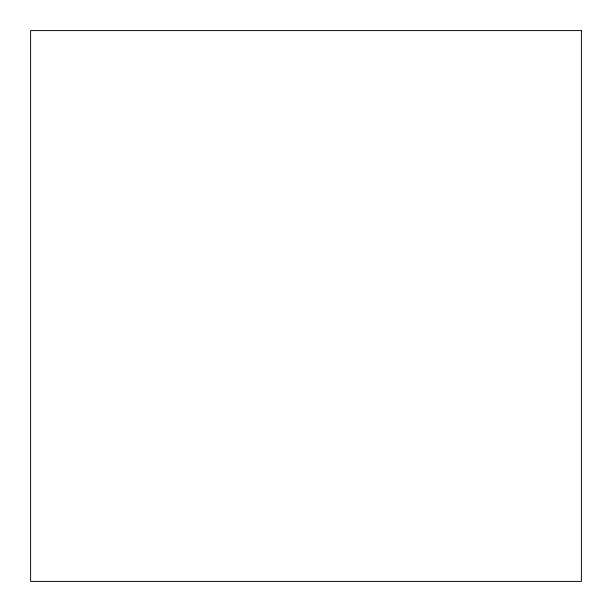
<?xml version="1.0" encoding="UTF-8"?>
<svg xmlns="http://www.w3.org/2000/svg" width="612" height="612" viewBox="0 0 612 612"><rect width="100%" height="100%" fill="white"/><g stroke="black" fill="none" stroke-linecap="round" stroke-linejoin="round"><path stroke-width="0.92" d="M581.4 30.6L30.6 30.6L30.6 581.4L581.4 581.4L581.4 30.6"/></g></svg>
